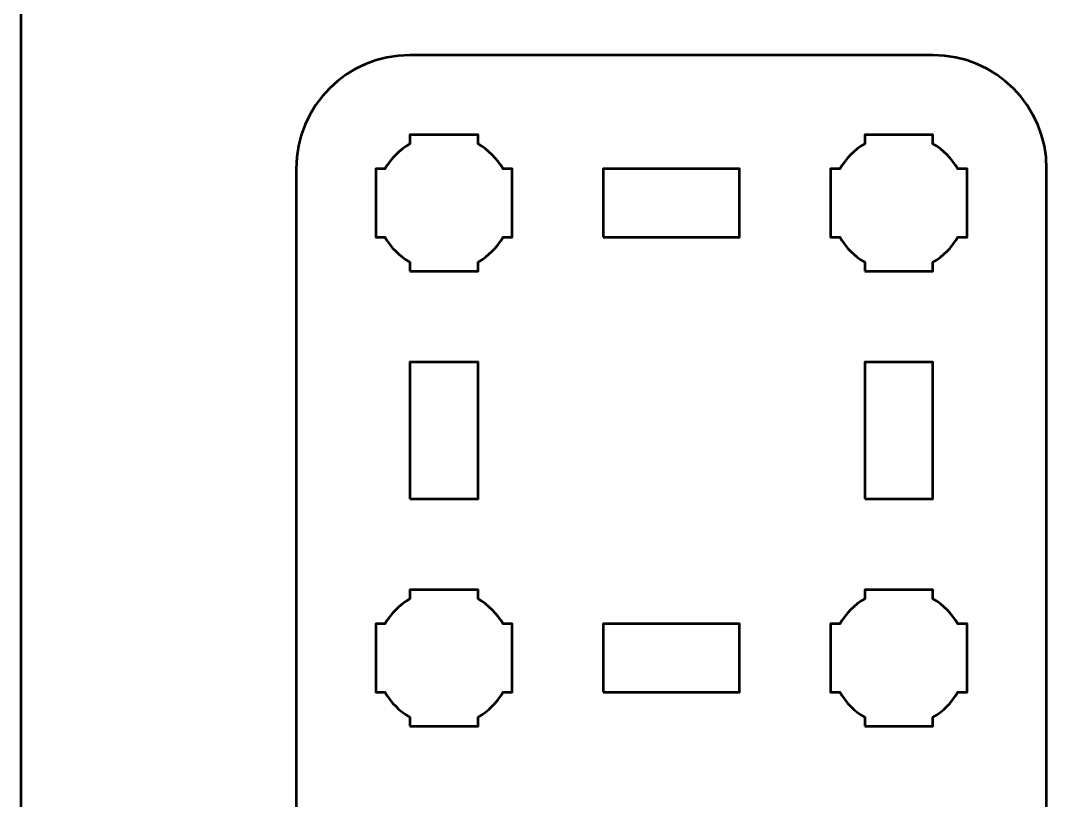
# Model space of a CAD drawing. Header units: centimetres. Extents: x -21 to 0, y -29.7 to 0.
# Drawn here: x -21 to -16.388, y -18.974 to -15.55 of the extents above; entities that cross this region are included whole.
import ezdxf

# ---------------------------------------------------------------- set-up
doc = ezdxf.new("R2010")
doc.units = ezdxf.units.CM
doc.header["$MEASUREMENT"] = 0
doc.layers.add('Layer 1', color=7, linetype='Continuous')

msp = doc.modelspace()

# ---------------------------------------------------------------- linework, layer by layer
at = {"layer": 'Layer 1', "color": 1, "lineweight": 53}
msp.add_open_spline([(-21.00003, -29.19995), (-21.00003, -29.19995), (-21.00003, -5.29992), (-21.00003, -5.29992), (-21.00003, -5.29992), (-21.00003, -5.21709), (-20.93286, -5.14992), (-20.85003, -5.14992), (-20.85003, -5.14992), (-20.7672, -5.14992), (-20.70003, -5.08275), (-20.70003, -4.99992), (-20.70003, -4.99992), (-20.70003, -4.91709), (-20.7672, -4.84992), (-20.85003, -4.84992), (-20.85003, -4.84992), (-20.93286, -4.84992), (-21.00003, -4.78275), (-21.00003, -4.69992), (-21.00003, -4.69992), (-21.00003, -4.61709), (-20.93286, -4.54992), (-20.85003, -4.54992), (-20.85003, -4.54992), (-20.7672, -4.54992), (-20.70003, -4.48275), (-20.70003, -4.39992), (-20.70003, -4.39992), (-20.70003, -4.31709), (-20.7672, -4.24992), (-20.85003, -4.24992), (-20.85003, -4.24992), (-20.93286, -4.24992), (-21.00003, -4.18275), (-21.00003, -4.09992), (-21.00003, -4.09992), (-21.00003, -4.01709), (-20.93286, -3.94992), (-20.85003, -3.94992), (-20.85003, -3.94992), (-20.7672, -3.94992), (-20.70003, -3.88275), (-20.70003, -3.79992), (-20.70003, -3.79992), (-20.70003, -3.71709), (-20.7672, -3.64992), (-20.85003, -3.64992), (-20.85003, -3.64992), (-20.93286, -3.64992), (-21.00003, -3.58275), (-21.00003, -3.49992), (-21.00003, -3.49992), (-21.00003, -3.41709), (-20.93286, -3.34992), (-20.85003, -3.34992), (-20.85003, -3.34992), (-20.7672, -3.34992), (-20.70003, -3.28275), (-20.70003, -3.19992), (-20.70003, -3.19992), (-20.70003, -3.11709), (-20.7672, -3.04992), (-20.85003, -3.04992), (-20.85003, -3.04992), (-20.93286, -3.04992), (-21.00003, -2.98275), (-21.00003, -2.89992), (-21.00003, -2.89992), (-21.00003, -2.81709), (-20.93286, -2.74992), (-20.85003, -2.74992), (-20.85003, -2.74992), (-20.7672, -2.74992), (-20.70003, -2.68275), (-20.70003, -2.59992), (-20.70003, -2.59992), (-20.70003, -2.51709), (-20.7672, -2.44992), (-20.85003, -2.44992), (-20.85003, -2.44992), (-20.93286, -2.44992), (-21.00003, -2.38275), (-21.00003, -2.29992), (-21.00003, -2.29992), (-21.00003, -2.21709), (-20.93286, -2.14992), (-20.85003, -2.14992), (-20.85003, -2.14992), (-20.7672, -2.14992), (-20.70003, -2.08275), (-20.70003, -1.99992), (-20.70003, -1.99992), (-20.70003, -1.91709), (-20.7672, -1.84992), (-20.85003, -1.84992), (-20.85003, -1.84992), (-20.93286, -1.84992), (-21.00003, -1.78275), (-21.00003, -1.69992), (-21.00003, -1.69992), (-21.00003, -1.61709), (-20.93286, -1.54992), (-20.85003, -1.54992), (-20.85003, -1.54992), (-20.7672, -1.54992), (-20.70003, -1.48275), (-20.70003, -1.39992), (-20.70003, -1.39992), (-20.70003, -1.31709), (-20.7672, -1.24992), (-20.85003, -1.24992), (-20.85003, -1.24992), (-20.93286, -1.24992), (-21.00003, -1.18275), (-21.00003, -1.09992), (-21.00003, -1.09992), (-21.00003, -1.09992), (-21.00003, -0.49992), (-21.00003, -0.49992), (-21.00003, -0.49992), (-21.00003, -0.22295), (-20.77694, 0.00004), (-20.49994, 0.00004), (-20.49994, 0.00004), (-20.49994, 0.00004), (-0.50008, 0.00004), (-0.50008, 0.00004), (-0.50008, 0.00004), (-0.22294, 0.00004), (0.00002, -0.22295), (0.00002, -0.49992), (0.00002, -0.49992), (0.00002, -0.49992), (0.00002, -29.19995), (0.00002, -29.19995), (0.00002, -29.19995), (0.00002, -29.47695), (-0.22294, -29.70004), (-0.50008, -29.70004), (-0.50008, -29.70004), (-0.50008, -29.70004), (-20.49994, -29.70004), (-20.49994, -29.70004), (-20.49994, -29.70004), (-20.77694, -29.70004), (-21.00003, -29.47695), (-21.00003, -29.19995)], degree=3, knots=[0, 0, 0, 0, 0.027027, 0.027027, 0.027027, 0.027027, 0.0540541, 0.0540541, 0.0540541, 0.0540541, 0.0810811, 0.0810811, 0.0810811, 0.0810811, 0.1081081, 0.1081081, 0.1081081, 0.1081081, 0.1351351, 0.1351351, 0.1351351, 0.1351351, 0.1621622, 0.1621622, 0.1621622, 0.1621622, 0.1891892, 0.1891892, 0.1891892, 0.1891892, 0.2162162, 0.2162162, 0.2162162, 0.2162162, 0.2432432, 0.2432432, 0.2432432, 0.2432432, 0.2702703, 0.2702703, 0.2702703, 0.2702703, 0.2972973, 0.2972973, 0.2972973, 0.2972973, 0.3243243, 0.3243243, 0.3243243, 0.3243243, 0.3513514, 0.3513514, 0.3513514, 0.3513514, 0.3783784, 0.3783784, 0.3783784, 0.3783784, 0.4054054, 0.4054054, 0.4054054, 0.4054054, 0.4324324, 0.4324324, 0.4324324, 0.4324324, 0.4594595, 0.4594595, 0.4594595, 0.4594595, 0.4864865, 0.4864865, 0.4864865, 0.4864865, 0.5135135, 0.5135135, 0.5135135, 0.5135135, 0.5405405, 0.5405405, 0.5405405, 0.5405405, 0.5675676, 0.5675676, 0.5675676, 0.5675676, 0.5945946, 0.5945946, 0.5945946, 0.5945946, 0.6216216, 0.6216216, 0.6216216, 0.6216216, 0.6486486, 0.6486486, 0.6486486, 0.6486486, 0.6756757, 0.6756757, 0.6756757, 0.6756757, 0.7027027, 0.7027027, 0.7027027, 0.7027027, 0.7297297, 0.7297297, 0.7297297, 0.7297297, 0.7567568, 0.7567568, 0.7567568, 0.7567568, 0.7837838, 0.7837838, 0.7837838, 0.7837838, 0.8108108, 0.8108108, 0.8108108, 0.8108108, 0.8378378, 0.8378378, 0.8378378, 0.8378378, 0.8648649, 0.8648649, 0.8648649, 0.8648649, 0.8918919, 0.8918919, 0.8918919, 0.8918919, 0.9189189, 0.9189189, 0.9189189, 0.9189189, 0.9459459, 0.9459459, 0.9459459, 0.9459459, 0.972973, 0.972973, 0.972973, 0.972973, 1, 1, 1, 1], dxfattribs=at)
at = {"layer": 'Layer 1', "color": 3, "lineweight": 53}
msp.add_open_spline([(-16.99027, -23.00017), (-16.99027, -23.00017), (-19.29027, -23.00017), (-19.29027, -23.00017), (-19.29027, -23.00017), (-19.56636, -23.00017), (-19.79027, -22.77626), (-19.79027, -22.50017), (-19.79027, -22.50017), (-19.79027, -22.50017), (-19.79027, -16.20017), (-19.79027, -16.20017), (-19.79027, -16.20017), (-19.79027, -15.92408), (-19.56636, -15.70017), (-19.29027, -15.70017), (-19.29027, -15.70017), (-19.29027, -15.70017), (-16.99027, -15.70017), (-16.99027, -15.70017), (-16.99027, -15.70017), (-16.71418, -15.70017), (-16.49027, -15.92408), (-16.49027, -16.20017), (-16.49027, -16.20017), (-16.49027, -16.20017), (-16.49027, -22.50017), (-16.49027, -22.50017), (-16.49027, -22.50017), (-16.49027, -22.77626), (-16.71418, -23.00017), (-16.99027, -23.00017)], degree=3, knots=[0, 0, 0, 0, 0.125, 0.125, 0.125, 0.125, 0.25, 0.25, 0.25, 0.25, 0.375, 0.375, 0.375, 0.375, 0.5, 0.5, 0.5, 0.5, 0.625, 0.625, 0.625, 0.625, 0.75, 0.75, 0.75, 0.75, 0.875, 0.875, 0.875, 0.875, 1, 1, 1, 1], dxfattribs=at)
at = {"layer": 'Layer 1', "lineweight": 53}
for points, knots in [([(-19.29027, -16.65017), (-19.29027, -16.65017), (-19.29027, -16.61002), (-19.29027, -16.61002), (-19.29027, -16.61002), (-19.3358, -16.58367), (-19.37377, -16.5457), (-19.40012, -16.50017), (-19.40012, -16.50017), (-19.40012, -16.50017), (-19.44027, -16.50017), (-19.44027, -16.50017), (-19.44027, -16.50017), (-19.44027, -16.50017), (-19.44027, -16.35017), (-19.44027, -16.35017), (-19.44027, -16.35017), (-19.44027, -16.35017), (-19.44027, -16.20017), (-19.44027, -16.20017), (-19.44027, -16.20017), (-19.44027, -16.20017), (-19.40012, -16.20017), (-19.40012, -16.20017), (-19.40012, -16.20017), (-19.37377, -16.15464), (-19.3358, -16.11667), (-19.29027, -16.09032), (-19.29027, -16.09032), (-19.29027, -16.09032), (-19.29027, -16.05017), (-19.29027, -16.05017), (-19.29027, -16.05017), (-19.29027, -16.05017), (-19.14027, -16.05017), (-19.14027, -16.05017), (-19.14027, -16.05017), (-19.14027, -16.05017), (-18.99027, -16.05017), (-18.99027, -16.05017), (-18.99027, -16.05017), (-18.99027, -16.05017), (-18.99027, -16.09032), (-18.99027, -16.09032), (-18.99027, -16.09032), (-18.94474, -16.11667), (-18.90677, -16.15464), (-18.88042, -16.20017), (-18.88042, -16.20017), (-18.88042, -16.20017), (-18.84027, -16.20017), (-18.84027, -16.20017), (-18.84027, -16.20017), (-18.84027, -16.20017), (-18.84027, -16.35017), (-18.84027, -16.35017), (-18.84027, -16.35017), (-18.84027, -16.35017), (-18.84027, -16.50017), (-18.84027, -16.50017), (-18.84027, -16.50017), (-18.84027, -16.50017), (-18.88042, -16.50017), (-18.88042, -16.50017), (-18.88042, -16.50017), (-18.90677, -16.5457), (-18.94474, -16.58367), (-18.99027, -16.61002), (-18.99027, -16.61002), (-18.99027, -16.61002), (-18.99027, -16.65017), (-18.99027, -16.65017), (-18.99027, -16.65017), (-18.99027, -16.65017), (-19.14027, -16.65017), (-19.14027, -16.65017), (-19.14027, -16.65017), (-19.14027, -16.65017), (-19.29027, -16.65017), (-19.29027, -16.65017)], [0, 0, 0, 0, 0.05, 0.05, 0.05, 0.05, 0.1, 0.1, 0.1, 0.1, 0.15, 0.15, 0.15, 0.15, 0.2, 0.2, 0.2, 0.2, 0.25, 0.25, 0.25, 0.25, 0.3, 0.3, 0.3, 0.3, 0.35, 0.35, 0.35, 0.35, 0.4, 0.4, 0.4, 0.4, 0.45, 0.45, 0.45, 0.45, 0.5, 0.5, 0.5, 0.5, 0.55, 0.55, 0.55, 0.55, 0.6, 0.6, 0.6, 0.6, 0.65, 0.65, 0.65, 0.65, 0.7, 0.7, 0.7, 0.7, 0.75, 0.75, 0.75, 0.75, 0.8, 0.8, 0.8, 0.8, 0.85, 0.85, 0.85, 0.85, 0.9, 0.9, 0.9, 0.9, 0.95, 0.95, 0.95, 0.95, 1, 1, 1, 1]), ([(-17.29027, -16.65017), (-17.29027, -16.65017), (-17.29027, -16.61002), (-17.29027, -16.61002), (-17.29027, -16.61002), (-17.3358, -16.58367), (-17.37377, -16.5457), (-17.40012, -16.50017), (-17.40012, -16.50017), (-17.40012, -16.50017), (-17.44027, -16.50017), (-17.44027, -16.50017), (-17.44027, -16.50017), (-17.44027, -16.50017), (-17.44027, -16.35017), (-17.44027, -16.35017), (-17.44027, -16.35017), (-17.44027, -16.35017), (-17.44027, -16.20017), (-17.44027, -16.20017), (-17.44027, -16.20017), (-17.44027, -16.20017), (-17.40012, -16.20017), (-17.40012, -16.20017), (-17.40012, -16.20017), (-17.37377, -16.15464), (-17.3358, -16.11667), (-17.29027, -16.09032), (-17.29027, -16.09032), (-17.29027, -16.09032), (-17.29027, -16.05017), (-17.29027, -16.05017), (-17.29027, -16.05017), (-17.29027, -16.05017), (-17.14027, -16.05017), (-17.14027, -16.05017), (-17.14027, -16.05017), (-17.14027, -16.05017), (-16.99027, -16.05017), (-16.99027, -16.05017), (-16.99027, -16.05017), (-16.99027, -16.05017), (-16.99027, -16.09032), (-16.99027, -16.09032), (-16.99027, -16.09032), (-16.94474, -16.11667), (-16.90677, -16.15464), (-16.88042, -16.20017), (-16.88042, -16.20017), (-16.88042, -16.20017), (-16.84027, -16.20017), (-16.84027, -16.20017), (-16.84027, -16.20017), (-16.84027, -16.20017), (-16.84027, -16.35017), (-16.84027, -16.35017), (-16.84027, -16.35017), (-16.84027, -16.35017), (-16.84027, -16.50017), (-16.84027, -16.50017), (-16.84027, -16.50017), (-16.84027, -16.50017), (-16.88042, -16.50017), (-16.88042, -16.50017), (-16.88042, -16.50017), (-16.90677, -16.5457), (-16.94474, -16.58367), (-16.99027, -16.61002), (-16.99027, -16.61002), (-16.99027, -16.61002), (-16.99027, -16.65017), (-16.99027, -16.65017), (-16.99027, -16.65017), (-16.99027, -16.65017), (-17.14027, -16.65017), (-17.14027, -16.65017), (-17.14027, -16.65017), (-17.14027, -16.65017), (-17.29027, -16.65017), (-17.29027, -16.65017)], [0, 0, 0, 0, 0.05, 0.05, 0.05, 0.05, 0.1, 0.1, 0.1, 0.1, 0.15, 0.15, 0.15, 0.15, 0.2, 0.2, 0.2, 0.2, 0.25, 0.25, 0.25, 0.25, 0.3, 0.3, 0.3, 0.3, 0.35, 0.35, 0.35, 0.35, 0.4, 0.4, 0.4, 0.4, 0.45, 0.45, 0.45, 0.45, 0.5, 0.5, 0.5, 0.5, 0.55, 0.55, 0.55, 0.55, 0.6, 0.6, 0.6, 0.6, 0.65, 0.65, 0.65, 0.65, 0.7, 0.7, 0.7, 0.7, 0.75, 0.75, 0.75, 0.75, 0.8, 0.8, 0.8, 0.8, 0.85, 0.85, 0.85, 0.85, 0.9, 0.9, 0.9, 0.9, 0.95, 0.95, 0.95, 0.95, 1, 1, 1, 1]), ([(-18.44027, -16.50017), (-18.44027, -16.50017), (-18.44027, -16.20017), (-18.44027, -16.20017), (-18.44027, -16.20017), (-18.44027, -16.20017), (-17.84027, -16.20017), (-17.84027, -16.20017), (-17.84027, -16.20017), (-17.84027, -16.20017), (-17.84027, -16.50017), (-17.84027, -16.50017), (-17.84027, -16.50017), (-17.84027, -16.50017), (-18.44027, -16.50017), (-18.44027, -16.50017)], [0, 0, 0, 0, 0.25, 0.25, 0.25, 0.25, 0.5, 0.5, 0.5, 0.5, 0.75, 0.75, 0.75, 0.75, 1, 1, 1, 1]), ([(-19.29027, -17.65017), (-19.29027, -17.65017), (-19.29027, -17.05017), (-19.29027, -17.05017), (-19.29027, -17.05017), (-19.29027, -17.05017), (-18.99027, -17.05017), (-18.99027, -17.05017), (-18.99027, -17.05017), (-18.99027, -17.05017), (-18.99027, -17.65017), (-18.99027, -17.65017), (-18.99027, -17.65017), (-18.99027, -17.65017), (-19.29027, -17.65017), (-19.29027, -17.65017)], [0, 0, 0, 0, 0.25, 0.25, 0.25, 0.25, 0.5, 0.5, 0.5, 0.5, 0.75, 0.75, 0.75, 0.75, 1, 1, 1, 1]), ([(-17.29027, -17.65017), (-17.29027, -17.65017), (-17.29027, -17.05017), (-17.29027, -17.05017), (-17.29027, -17.05017), (-17.29027, -17.05017), (-16.99027, -17.05017), (-16.99027, -17.05017), (-16.99027, -17.05017), (-16.99027, -17.05017), (-16.99027, -17.65017), (-16.99027, -17.65017), (-16.99027, -17.65017), (-16.99027, -17.65017), (-17.29027, -17.65017), (-17.29027, -17.65017)], [0, 0, 0, 0, 0.25, 0.25, 0.25, 0.25, 0.5, 0.5, 0.5, 0.5, 0.75, 0.75, 0.75, 0.75, 1, 1, 1, 1]), ([(-19.29027, -18.65017), (-19.29027, -18.65017), (-19.29027, -18.61002), (-19.29027, -18.61002), (-19.29027, -18.61002), (-19.3358, -18.58367), (-19.37377, -18.5457), (-19.40012, -18.50017), (-19.40012, -18.50017), (-19.40012, -18.50017), (-19.44027, -18.50017), (-19.44027, -18.50017), (-19.44027, -18.50017), (-19.44027, -18.50017), (-19.44027, -18.35017), (-19.44027, -18.35017), (-19.44027, -18.35017), (-19.44027, -18.35017), (-19.44027, -18.20017), (-19.44027, -18.20017), (-19.44027, -18.20017), (-19.44027, -18.20017), (-19.40012, -18.20017), (-19.40012, -18.20017), (-19.40012, -18.20017), (-19.37377, -18.15464), (-19.3358, -18.11667), (-19.29027, -18.09032), (-19.29027, -18.09032), (-19.29027, -18.09032), (-19.29027, -18.05017), (-19.29027, -18.05017), (-19.29027, -18.05017), (-19.29027, -18.05017), (-19.14027, -18.05017), (-19.14027, -18.05017), (-19.14027, -18.05017), (-19.14027, -18.05017), (-18.99027, -18.05017), (-18.99027, -18.05017), (-18.99027, -18.05017), (-18.99027, -18.05017), (-18.99027, -18.09032), (-18.99027, -18.09032), (-18.99027, -18.09032), (-18.94474, -18.11667), (-18.90677, -18.15464), (-18.88042, -18.20017), (-18.88042, -18.20017), (-18.88042, -18.20017), (-18.84027, -18.20017), (-18.84027, -18.20017), (-18.84027, -18.20017), (-18.84027, -18.20017), (-18.84027, -18.35017), (-18.84027, -18.35017), (-18.84027, -18.35017), (-18.84027, -18.35017), (-18.84027, -18.50017), (-18.84027, -18.50017), (-18.84027, -18.50017), (-18.84027, -18.50017), (-18.88042, -18.50017), (-18.88042, -18.50017), (-18.88042, -18.50017), (-18.90677, -18.5457), (-18.94474, -18.58367), (-18.99027, -18.61002), (-18.99027, -18.61002), (-18.99027, -18.61002), (-18.99027, -18.65017), (-18.99027, -18.65017), (-18.99027, -18.65017), (-18.99027, -18.65017), (-19.14027, -18.65017), (-19.14027, -18.65017), (-19.14027, -18.65017), (-19.14027, -18.65017), (-19.29027, -18.65017), (-19.29027, -18.65017)], [0, 0, 0, 0, 0.05, 0.05, 0.05, 0.05, 0.1, 0.1, 0.1, 0.1, 0.15, 0.15, 0.15, 0.15, 0.2, 0.2, 0.2, 0.2, 0.25, 0.25, 0.25, 0.25, 0.3, 0.3, 0.3, 0.3, 0.35, 0.35, 0.35, 0.35, 0.4, 0.4, 0.4, 0.4, 0.45, 0.45, 0.45, 0.45, 0.5, 0.5, 0.5, 0.5, 0.55, 0.55, 0.55, 0.55, 0.6, 0.6, 0.6, 0.6, 0.65, 0.65, 0.65, 0.65, 0.7, 0.7, 0.7, 0.7, 0.75, 0.75, 0.75, 0.75, 0.8, 0.8, 0.8, 0.8, 0.85, 0.85, 0.85, 0.85, 0.9, 0.9, 0.9, 0.9, 0.95, 0.95, 0.95, 0.95, 1, 1, 1, 1]), ([(-17.29027, -18.65017), (-17.29027, -18.65017), (-17.29027, -18.61002), (-17.29027, -18.61002), (-17.29027, -18.61002), (-17.3358, -18.58367), (-17.37377, -18.5457), (-17.40012, -18.50017), (-17.40012, -18.50017), (-17.40012, -18.50017), (-17.44027, -18.50017), (-17.44027, -18.50017), (-17.44027, -18.50017), (-17.44027, -18.50017), (-17.44027, -18.35017), (-17.44027, -18.35017), (-17.44027, -18.35017), (-17.44027, -18.35017), (-17.44027, -18.20017), (-17.44027, -18.20017), (-17.44027, -18.20017), (-17.44027, -18.20017), (-17.40012, -18.20017), (-17.40012, -18.20017), (-17.40012, -18.20017), (-17.37377, -18.15464), (-17.3358, -18.11667), (-17.29027, -18.09032), (-17.29027, -18.09032), (-17.29027, -18.09032), (-17.29027, -18.05017), (-17.29027, -18.05017), (-17.29027, -18.05017), (-17.29027, -18.05017), (-17.14027, -18.05017), (-17.14027, -18.05017), (-17.14027, -18.05017), (-17.14027, -18.05017), (-16.99027, -18.05017), (-16.99027, -18.05017), (-16.99027, -18.05017), (-16.99027, -18.05017), (-16.99027, -18.09032), (-16.99027, -18.09032), (-16.99027, -18.09032), (-16.94474, -18.11667), (-16.90677, -18.15464), (-16.88042, -18.20017), (-16.88042, -18.20017), (-16.88042, -18.20017), (-16.84027, -18.20017), (-16.84027, -18.20017), (-16.84027, -18.20017), (-16.84027, -18.20017), (-16.84027, -18.35017), (-16.84027, -18.35017), (-16.84027, -18.35017), (-16.84027, -18.35017), (-16.84027, -18.50017), (-16.84027, -18.50017), (-16.84027, -18.50017), (-16.84027, -18.50017), (-16.88042, -18.50017), (-16.88042, -18.50017), (-16.88042, -18.50017), (-16.90677, -18.5457), (-16.94474, -18.58367), (-16.99027, -18.61002), (-16.99027, -18.61002), (-16.99027, -18.61002), (-16.99027, -18.65017), (-16.99027, -18.65017), (-16.99027, -18.65017), (-16.99027, -18.65017), (-17.14027, -18.65017), (-17.14027, -18.65017), (-17.14027, -18.65017), (-17.14027, -18.65017), (-17.29027, -18.65017), (-17.29027, -18.65017)], [0, 0, 0, 0, 0.05, 0.05, 0.05, 0.05, 0.1, 0.1, 0.1, 0.1, 0.15, 0.15, 0.15, 0.15, 0.2, 0.2, 0.2, 0.2, 0.25, 0.25, 0.25, 0.25, 0.3, 0.3, 0.3, 0.3, 0.35, 0.35, 0.35, 0.35, 0.4, 0.4, 0.4, 0.4, 0.45, 0.45, 0.45, 0.45, 0.5, 0.5, 0.5, 0.5, 0.55, 0.55, 0.55, 0.55, 0.6, 0.6, 0.6, 0.6, 0.65, 0.65, 0.65, 0.65, 0.7, 0.7, 0.7, 0.7, 0.75, 0.75, 0.75, 0.75, 0.8, 0.8, 0.8, 0.8, 0.85, 0.85, 0.85, 0.85, 0.9, 0.9, 0.9, 0.9, 0.95, 0.95, 0.95, 0.95, 1, 1, 1, 1]), ([(-18.44027, -18.50017), (-18.44027, -18.50017), (-18.44027, -18.20017), (-18.44027, -18.20017), (-18.44027, -18.20017), (-18.44027, -18.20017), (-17.84027, -18.20017), (-17.84027, -18.20017), (-17.84027, -18.20017), (-17.84027, -18.20017), (-17.84027, -18.50017), (-17.84027, -18.50017), (-17.84027, -18.50017), (-17.84027, -18.50017), (-18.44027, -18.50017), (-18.44027, -18.50017)], [0, 0, 0, 0, 0.25, 0.25, 0.25, 0.25, 0.5, 0.5, 0.5, 0.5, 0.75, 0.75, 0.75, 0.75, 1, 1, 1, 1])]:
    msp.add_open_spline(points, degree=3, knots=knots, dxfattribs=at)

doc.saveas('drawing.dxf')
